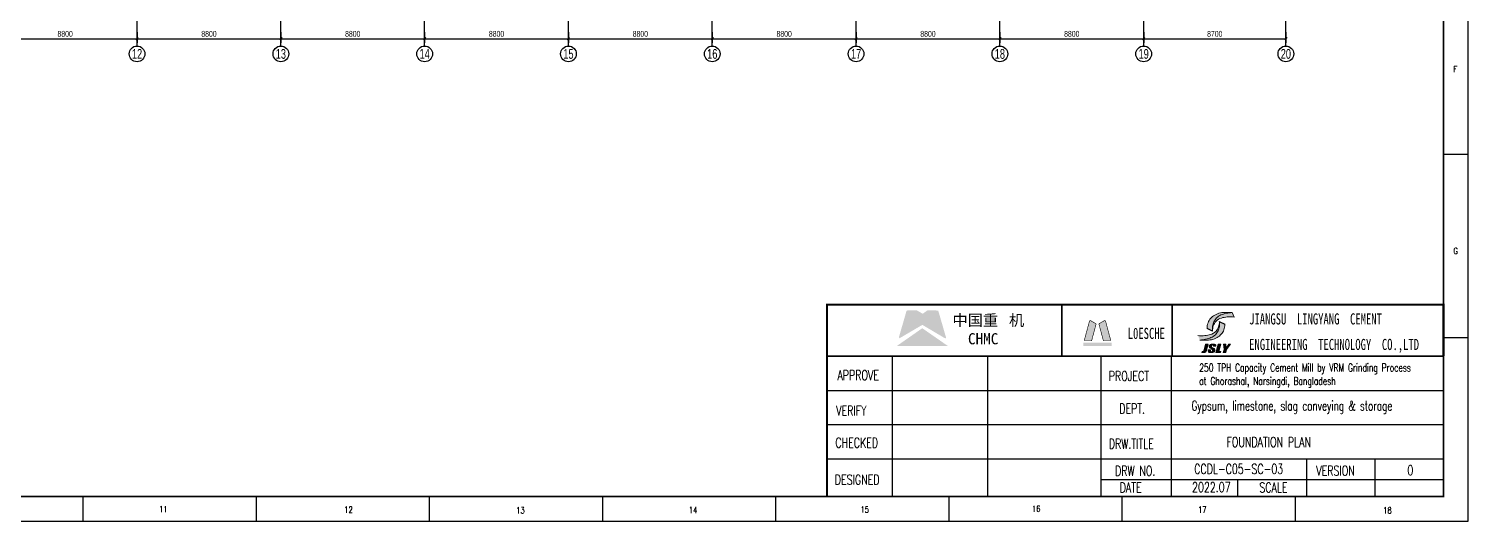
# Model space of a CAD drawing. Header units: millimetres. Extents: x -15901 to 146244, y -607033 to -56344.
# Drawn here: x 72840 to 146244, y -131188 to -106070 of the extents above; entities that cross this region are included whole.
import ezdxf
from ezdxf.enums import TextEntityAlignment as Align

# ---------------------------------------------------------------- set-up
doc = ezdxf.new("R2010")
doc.units = ezdxf.units.MM
doc.header["$LTSCALE"] = 2000
doc.linetypes.add('CENTER', pattern=[50.800000000000004, 31.75, -6.35, 6.35, -6.35])
for name, color, linetype in [('0-排水', 5, 'F_LINE'), ('DIM', 2, 'Continuous'), ('S_01_OUTL', 3, 'Continuous'), ('S_02_AXIS', 171, 'CENTER'), ('S_04_TEXT', 2, 'Continuous'), ('S_05_DIMS', 7, 'Continuous')]:
    doc.layers.add(name, color=color, linetype=linetype)
for name, color, linetype, lineweight in [('22', 4, 'Continuous', 35), ('Rahm7', 7, 'Continuous', 50), ('图层3', 1, 'Continuous', 0)]:
    doc.layers.add(name, color=color, linetype=linetype, lineweight=lineweight)
doc.styles.add('A', font='txt.shx', dxfattribs={"width": 0.75, "bigfont": 'hztxt.shx'})
doc.styles.add('HZFS', font='simplex', dxfattribs={"width": 0.7, "bigfont": 'hzfs'})
doc.styles.add('HZTXT', font='romans.shx', dxfattribs={"width": 0.7, "bigfont": 'hztxt.shx'})
doc.styles.add('KS', font='kstxt.shx', dxfattribs={"width": 0.7, "height": 300, "bigfont": 'kshz.shx'})
doc.styles.add('STANDA', font='romans.shx', dxfattribs={"width": 0.7, "bigfont": 'hztxt.shx'})
doc.styles.get("Standard").update_dxf_attribs({"font": 'SimSun.ttf'})
doc.linetypes.add('F_LINE', pattern='A,25,-10,["F",A,S=2,R=0,X=-3.5,Y=-0.9],-3.5', length=38.5)
doc.dimstyles.new('KSDIM1.2', dxfattribs={"dimtxt": 300, "dimasz": 120, "dimexe": 200, "dimexo": 100, "dimgap": 100, "dimtad": 1, "dimdec": 0, "dimlfac": 1.2, "dimzin": 14, "dimdsep": 46, "dimtxsty": 'KS', "dimblk": 'ARCHTICK', "dimblk1": 'OBLIQUE', "dimblk2": 'OBLIQUE', "dimsah": 1, "dimcen": -900, "dimclrd": 7, "dimclre": 7, "dimclrt": 2, "dimazin": 3, "dimtfac": 1, "dimtdec": 0, "dimtix": 1, "dimtmove": 2, "dimatfit": 2, "dimfxl": 1, "dimtolj": 1, "dimtzin": 14, "dimlwd": -3, "dimlwe": -1, "dimarcsym": 0})

# ---------------------------------------------------------------- blocks, each defined once
blk = doc.blocks.new('_OBLIQUE')
at = {"color": 1}
blk.add_line((-0.5, -0.5), (0.5, 0.5), dxfattribs=at)
blk = doc.blocks.new('*D98')
at = {"layer": 'Defpoints', "color": 0}
for p in [(71027.56565840104, -106139.7172116715), (78360.89899173436, -106139.7172114947), (78360.89899173436, -106580.6983388151)]:
    blk.add_point(p, dxfattribs=at)
at = {"layer": 'S_05_DIMS', "color": 7}
for p, q in [((71027.56565840104, -106239.7172116715), (71027.56565840104, -106780.6983388151)), ((78360.89899173436, -106239.7172114947), (78360.89899173436, -106780.6983388151))]:
    blk.add_line(p, q, dxfattribs=at)
at = {"layer": 'S_05_DIMS', "color": 7, "lineweight": -3}
blk.add_line((71027.56565840104, -106580.6983388151), (78360.89899173436, -106580.6983388151), dxfattribs=at)
at = {"layer": 'S_05_DIMS', "color": 7, "linetype": 'ByBlock', "lineweight": -3, "xscale": 120, "yscale": 120, "zscale": 120, "rotation": 180}
blk.add_blockref('_OBLIQUE', (71027.56565840104, -106580.6983388151), dxfattribs=at)
at = {"layer": 'S_05_DIMS', "color": 7, "linetype": 'ByBlock', "lineweight": -3, "xscale": 120, "yscale": 120, "zscale": 120}
blk.add_blockref('_OBLIQUE', (78360.89899173436, -106580.6983388151), dxfattribs=at)
at = {"layer": 'S_05_DIMS', "color": 2, "insert": (74694.2323250677, -106330.6983388151), "char_height": 300, "attachment_point": 5, "style": 'KS'}
blk.add_mtext('\\A1;8800', dxfattribs=at)
blk = doc.blocks.new('_ArchTick')
at = {"color": 0, "linetype": 'ByBlock', "const_width": 0.15}
blk.add_lwpolyline([(-0.5, -0.5), (0.5, 0.5)], dxfattribs=at)
blk = doc.blocks.new('*D99')
at = {"layer": 'Defpoints', "color": 0}
for p in [(78360.89899173436, -106139.7172114947), (85694.23232506767, -106139.7172113178), (85694.23232506767, -106580.6983388151)]:
    blk.add_point(p, dxfattribs=at)
at = {"layer": 'S_05_DIMS', "color": 7}
for p, q in [((78360.89899173436, -106239.7172114947), (78360.89899173436, -106780.6983388151)), ((85694.23232506767, -106239.7172113178), (85694.23232506767, -106780.6983388151))]:
    blk.add_line(p, q, dxfattribs=at)
at = {"layer": 'S_05_DIMS', "color": 7, "lineweight": -3}
blk.add_line((78360.89899173436, -106580.6983388151), (85694.23232506767, -106580.6983388151), dxfattribs=at)
at = {"layer": 'S_05_DIMS', "color": 7, "linetype": 'ByBlock', "lineweight": -3, "xscale": 120, "yscale": 120, "zscale": 120, "rotation": 180}
blk.add_blockref('_OBLIQUE', (78360.89899173436, -106580.6983388151), dxfattribs=at)
at = {"layer": 'S_05_DIMS', "color": 7, "linetype": 'ByBlock', "lineweight": -3, "xscale": 120, "yscale": 120, "zscale": 120}
blk.add_blockref('_OBLIQUE', (85694.23232506767, -106580.6983388151), dxfattribs=at)
at = {"layer": 'S_05_DIMS', "color": 2, "insert": (82027.56565840101, -106330.6983388151), "char_height": 300, "attachment_point": 5, "style": 'KS'}
blk.add_mtext('\\A1;8800', dxfattribs=at)
blk = doc.blocks.new('*D100')
at = {"layer": 'Defpoints', "color": 0}
for p in [(85694.23232506767, -106139.7172113178), (93027.56565840098, -106139.717211141), (93027.56565840098, -106580.6983388151)]:
    blk.add_point(p, dxfattribs=at)
at = {"layer": 'S_05_DIMS', "color": 7}
for p, q in [((85694.23232506767, -106239.7172113178), (85694.23232506767, -106780.6983388151)), ((93027.56565840098, -106239.717211141), (93027.56565840098, -106780.6983388151))]:
    blk.add_line(p, q, dxfattribs=at)
at = {"layer": 'S_05_DIMS', "color": 7, "lineweight": -3}
blk.add_line((85694.23232506767, -106580.6983388151), (93027.56565840098, -106580.6983388151), dxfattribs=at)
at = {"layer": 'S_05_DIMS', "color": 7, "linetype": 'ByBlock', "lineweight": -3, "xscale": 120, "yscale": 120, "zscale": 120, "rotation": 180}
blk.add_blockref('_OBLIQUE', (85694.23232506767, -106580.6983388151), dxfattribs=at)
at = {"layer": 'S_05_DIMS', "color": 7, "linetype": 'ByBlock', "lineweight": -3, "xscale": 120, "yscale": 120, "zscale": 120}
blk.add_blockref('_OBLIQUE', (93027.56565840098, -106580.6983388151), dxfattribs=at)
at = {"layer": 'S_05_DIMS', "color": 2, "insert": (89360.89899173433, -106330.6983388151), "char_height": 300, "attachment_point": 5, "style": 'KS'}
blk.add_mtext('\\A1;8800', dxfattribs=at)
blk = doc.blocks.new('*D101')
at = {"layer": 'Defpoints', "color": 0}
for p in [(93027.56565840098, -106139.717211141), (100360.8989917343, -106139.7172109642), (100360.8989917343, -106580.6983388151)]:
    blk.add_point(p, dxfattribs=at)
at = {"layer": 'S_05_DIMS', "color": 7}
for p, q in [((93027.56565840098, -106239.717211141), (93027.56565840098, -106780.6983388151)), ((100360.8989917343, -106239.7172109642), (100360.8989917343, -106780.6983388151))]:
    blk.add_line(p, q, dxfattribs=at)
at = {"layer": 'S_05_DIMS', "color": 7, "lineweight": -3}
blk.add_line((93027.56565840098, -106580.6983388151), (100360.8989917343, -106580.6983388151), dxfattribs=at)
at = {"layer": 'S_05_DIMS', "color": 7, "linetype": 'ByBlock', "lineweight": -3, "xscale": 120, "yscale": 120, "zscale": 120, "rotation": 180}
blk.add_blockref('_OBLIQUE', (93027.56565840098, -106580.6983388151), dxfattribs=at)
at = {"layer": 'S_05_DIMS', "color": 7, "linetype": 'ByBlock', "lineweight": -3, "xscale": 120, "yscale": 120, "zscale": 120}
blk.add_blockref('_OBLIQUE', (100360.8989917343, -106580.6983388151), dxfattribs=at)
at = {"layer": 'S_05_DIMS', "color": 2, "insert": (96694.23232506764, -106330.6983388151), "char_height": 300, "attachment_point": 5, "style": 'KS'}
blk.add_mtext('\\A1;8800', dxfattribs=at)
blk = doc.blocks.new('*D102')
at = {"layer": 'Defpoints', "color": 0}
for p in [(100360.8989917343, -106139.7172109642), (107694.2323250676, -106139.7172107873), (107694.2323250676, -106580.6983388151)]:
    blk.add_point(p, dxfattribs=at)
at = {"layer": 'S_05_DIMS', "color": 7}
for p, q in [((100360.8989917343, -106239.7172109642), (100360.8989917343, -106780.6983388151)), ((107694.2323250676, -106239.7172107873), (107694.2323250676, -106780.6983388151))]:
    blk.add_line(p, q, dxfattribs=at)
at = {"layer": 'S_05_DIMS', "color": 7, "lineweight": -3}
blk.add_line((100360.8989917343, -106580.6983388151), (107694.2323250676, -106580.6983388151), dxfattribs=at)
at = {"layer": 'S_05_DIMS', "color": 7, "linetype": 'ByBlock', "lineweight": -3, "xscale": 120, "yscale": 120, "zscale": 120, "rotation": 180}
blk.add_blockref('_OBLIQUE', (100360.8989917343, -106580.6983388151), dxfattribs=at)
at = {"layer": 'S_05_DIMS', "color": 7, "linetype": 'ByBlock', "lineweight": -3, "xscale": 120, "yscale": 120, "zscale": 120}
blk.add_blockref('_OBLIQUE', (107694.2323250676, -106580.6983388151), dxfattribs=at)
at = {"layer": 'S_05_DIMS', "color": 2, "insert": (104027.565658401, -106330.6983388151), "char_height": 300, "attachment_point": 5, "style": 'KS'}
blk.add_mtext('\\A1;8800', dxfattribs=at)
blk = doc.blocks.new('*D103')
at = {"layer": 'Defpoints', "color": 0}
for p in [(107694.2323250676, -106139.7172107873), (115027.5656584009, -106139.7172106105), (115027.5656584009, -106580.6983388151)]:
    blk.add_point(p, dxfattribs=at)
at = {"layer": 'S_05_DIMS', "color": 7}
for p, q in [((107694.2323250676, -106239.7172107873), (107694.2323250676, -106780.6983388151)), ((115027.5656584009, -106239.7172106105), (115027.5656584009, -106780.6983388151))]:
    blk.add_line(p, q, dxfattribs=at)
at = {"layer": 'S_05_DIMS', "color": 7, "lineweight": -3}
blk.add_line((107694.2323250676, -106580.6983388151), (115027.5656584009, -106580.6983388151), dxfattribs=at)
at = {"layer": 'S_05_DIMS', "color": 7, "linetype": 'ByBlock', "lineweight": -3, "xscale": 120, "yscale": 120, "zscale": 120, "rotation": 180}
blk.add_blockref('_OBLIQUE', (107694.2323250676, -106580.6983388151), dxfattribs=at)
at = {"layer": 'S_05_DIMS', "color": 7, "linetype": 'ByBlock', "lineweight": -3, "xscale": 120, "yscale": 120, "zscale": 120}
blk.add_blockref('_OBLIQUE', (115027.5656584009, -106580.6983388151), dxfattribs=at)
at = {"layer": 'S_05_DIMS', "color": 2, "insert": (111360.8989917343, -106330.6983388151), "char_height": 300, "attachment_point": 5, "style": 'KS'}
blk.add_mtext('\\A1;8800', dxfattribs=at)
blk = doc.blocks.new('*D104')
at = {"layer": 'Defpoints', "color": 0}
for p in [(115027.5656584009, -106139.7172106105), (122360.8989917342, -106139.7172104336), (122360.8989917342, -106580.6983388151)]:
    blk.add_point(p, dxfattribs=at)
at = {"layer": 'S_05_DIMS', "color": 7}
for p, q in [((115027.5656584009, -106239.7172106105), (115027.5656584009, -106780.6983388151)), ((122360.8989917342, -106239.7172104336), (122360.8989917342, -106780.6983388151))]:
    blk.add_line(p, q, dxfattribs=at)
at = {"layer": 'S_05_DIMS', "color": 7, "lineweight": -3}
blk.add_line((115027.5656584009, -106580.6983388151), (122360.8989917342, -106580.6983388151), dxfattribs=at)
at = {"layer": 'S_05_DIMS', "color": 7, "linetype": 'ByBlock', "lineweight": -3, "xscale": 120, "yscale": 120, "zscale": 120, "rotation": 180}
blk.add_blockref('_OBLIQUE', (115027.5656584009, -106580.6983388151), dxfattribs=at)
at = {"layer": 'S_05_DIMS', "color": 7, "linetype": 'ByBlock', "lineweight": -3, "xscale": 120, "yscale": 120, "zscale": 120}
blk.add_blockref('_OBLIQUE', (122360.8989917342, -106580.6983388151), dxfattribs=at)
at = {"layer": 'S_05_DIMS', "color": 2, "insert": (118694.2323250676, -106330.6983388151), "char_height": 300, "attachment_point": 5, "style": 'KS'}
blk.add_mtext('\\A1;8800', dxfattribs=at)
blk = doc.blocks.new('*D105')
at = {"layer": 'Defpoints', "color": 0}
for p in [(122360.8989917342, -106139.7172104336), (129694.2323250676, -106139.7172102568), (129694.2323250676, -106580.6983388151)]:
    blk.add_point(p, dxfattribs=at)
at = {"layer": 'S_05_DIMS', "color": 7}
for p, q in [((122360.8989917342, -106239.7172104336), (122360.8989917342, -106780.6983388151)), ((129694.2323250676, -106239.7172102568), (129694.2323250676, -106780.6983388151))]:
    blk.add_line(p, q, dxfattribs=at)
at = {"layer": 'S_05_DIMS', "color": 7, "lineweight": -3}
blk.add_line((122360.8989917342, -106580.6983388151), (129694.2323250676, -106580.6983388151), dxfattribs=at)
at = {"layer": 'S_05_DIMS', "color": 7, "linetype": 'ByBlock', "lineweight": -3, "xscale": 120, "yscale": 120, "zscale": 120, "rotation": 180}
blk.add_blockref('_OBLIQUE', (122360.8989917342, -106580.6983388151), dxfattribs=at)
at = {"layer": 'S_05_DIMS', "color": 7, "linetype": 'ByBlock', "lineweight": -3, "xscale": 120, "yscale": 120, "zscale": 120}
blk.add_blockref('_OBLIQUE', (129694.2323250676, -106580.6983388151), dxfattribs=at)
at = {"layer": 'S_05_DIMS', "color": 2, "insert": (126027.5656584009, -106330.6983388151), "char_height": 300, "attachment_point": 5, "style": 'KS'}
blk.add_mtext('\\A1;8800', dxfattribs=at)
blk = doc.blocks.new('*D106')
at = {"layer": 'Defpoints', "color": 0}
for p in [(129694.2323250676, -106139.7172102568), (136944.2323250676, -106139.717210082), (136944.2323250676, -106580.6983388151)]:
    blk.add_point(p, dxfattribs=at)
at = {"layer": 'S_05_DIMS', "color": 7}
for p, q in [((129694.2323250676, -106239.7172102568), (129694.2323250676, -106780.6983388151)), ((136944.2323250676, -106239.717210082), (136944.2323250676, -106780.6983388151))]:
    blk.add_line(p, q, dxfattribs=at)
at = {"layer": 'S_05_DIMS', "color": 7, "lineweight": -3}
blk.add_line((129694.2323250676, -106580.6983388151), (136944.2323250676, -106580.6983388151), dxfattribs=at)
at = {"layer": 'S_05_DIMS', "color": 7, "linetype": 'ByBlock', "lineweight": -3, "xscale": 120, "yscale": 120, "zscale": 120, "rotation": 180}
blk.add_blockref('_OBLIQUE', (129694.2323250676, -106580.6983388151), dxfattribs=at)
at = {"layer": 'S_05_DIMS', "color": 7, "linetype": 'ByBlock', "lineweight": -3, "xscale": 120, "yscale": 120, "zscale": 120}
blk.add_blockref('_OBLIQUE', (136944.2323250676, -106580.6983388151), dxfattribs=at)
at = {"layer": 'S_05_DIMS', "color": 2, "insert": (133319.2323250676, -106330.6983388151), "char_height": 300, "attachment_point": 5, "style": 'KS'}
blk.add_mtext('\\A1;8700', dxfattribs=at)
blk = doc.blocks.new('A150')
for p, q in [((1013765.681063405, -302775.9448144529), (1013765.681063405, -243376.9448144529)), ((1013765.681063405, -287926.4448144529), (1012765.681063405, -287926.4448144529)), ((1013765.681063405, -295351.4448144529), (1012765.681063405, -295351.4448144529)), ((957699.2810634054, -301752.0313229793), (957699.2810634054, -302752.0313229793)), ((964707.5810634055, -301752.0313229793), (964707.5810634055, -302752.0313229793)), ((971715.8810634054, -301776.4448144529), (971715.8810634054, -302776.4448144529)), ((978724.1810634055, -301776.4448144529), (978724.1810634055, -302776.4448144529)), ((985732.4810634055, -301776.4448144529), (985732.4810634055, -302776.4448144529)), ((992740.7810634054, -301776.4448144529), (992740.7810634054, -302776.4448144529)), ((999749.0810634055, -301776.4448144529), (999749.0810634055, -302776.4448144529)), ((1006757.381063405, -301776.4448144529), (1006757.381063405, -302776.4448144529)), ((887615.8810634054, -302776.4448144529), (1013765.181063405, -302776.4448144529))]:
    blk.add_line(p, q)
at = {"const_width": 60}
blk.add_lwpolyline([(1012765.681063405, -301776.4448144529), (1012765.681063405, -244376.4448144529), (890115.8810634054, -244376.4448144529), (890115.8810634054, -301776.4448144529)], close=True, dxfattribs=at)
blk.add_arc((1013765.181063405, -302775.9448144529), 0.5, 270, 0)
at = {"style": 'STANDA', "width": 0.8}
for s, p in [('F', (1013168.462621957, -284598.0238791774)), ('G', (1013168.462621957, -291958.0220196856)), ('11', (960781.7034249231, -302411.2351658951)), ('12', (968276.6953681586, -302435.9830349147)), ('13', (975237.384286751, -302463.5002227552)), ('14', (982222.0810284184, -302450.0920189604)), ('15', (989169.6282322307, -302429.9808157464)), ('16', (996110.4674105701, -302397.4945042221)), ('17', (1002831.503424923, -302435.6486573686)), ('18', (1010326.495368159, -302460.3965263883))]:
    blk.add_text(s, height=250, dxfattribs=at).set_placement(p)

msp = doc.modelspace()

# ---------------------------------------------------------------- hatches: boundary and pattern name
at = {"layer": '0-排水', "linetype": 'Continuous'}
for color, points in [(152, [(119217.2266794637, -120444.2243407241), (118731.6340174467, -120423.9913131403), (118650.7019071125, -120444.2243407241), (118428.1386036879, -120606.088561396), (118144.8762175116, -120444.2243407241), (118124.6431899278, -120423.9913131403), (117679.5165830803, -120423.9913131403), (117598.5844727444, -120464.4573683082), (117214.1569486478, -121799.837188852), (117234.3899762316, -121860.5362716041), (118407.905576104, -121172.6133337484), (119500.4890656398, -121820.0702164361), (119581.4211759764, -121860.5362716041), (119621.8872311441, -121840.3032440199)]), (167, [(118448.3716312717, -121374.9436095883), (118428.1386036879, -121354.7105820042), (118387.6725485202, -121354.7105820042), (117112.9918107274, -122244.9637957001), (119702.8193414806, -122244.9637957001)])]:
    msp.add_hatch(color=color, dxfattribs=at).paths.add_polyline_path(points)
at = {"layer": '图层3'}
h = msp.add_hatch(color=7, dxfattribs=at)
edge = h.paths.add_edge_path()
edge.add_line((132561.6206766726, -121945.1719065496), (132450.9713070785, -121718.3070789996))
edge.add_arc((132655.6167922427, -120042.2926345725), 1688.462079063044, 263.0385042875462, 275.327668280778)
edge.add_arc((132695.2689055074, -120298.8115023243), 1429.455435400667, 274.6998605609691, 286.4928497704947)
edge.add_arc((132916.6127321302, -121058.6846609083), 638.0181048721076, 286.8060868385697, 315.8070490430538)
edge.add_arc((132939.963896771, -121080.6526315138), 605.9622686203717, 315.7572570356336, 342.2978830709138)
edge.add_arc((132846.6487706008, -121043.5734373023), 706.1677474175768, 341.7340311697598, 363.1418296780919)
edge.add_arc((132761.4674098616, -121142.5861044433), 802.1972110975128, -7.9745305917539895, 9.885145890418073, ccw=False)
edge.add_arc((132687.7463444274, -121126.7112564161), 877.4249445983954, 336.3877895710341, 351.66672240315654, ccw=False)
edge.add_arc((132843.2545974563, -121159.6099584817), 722.4742653244897, 314.54036327206137, 333.8378007685256, ccw=False)
edge.add_arc((132822.2412837961, -121130.9296193543), 757.6727749191448, 293.6839249742944, 314.15171916344894, ccw=False)
edge.add_arc((132564.8077333758, -120486.9089481721), 1451.041159188117, 281.5269948226351, 292.77784497440996, ccw=False)
edge.add_arc((132510.8097707493, -120341.1332412832), 1604.843228438226, 271.8143436231764, 282.37596303357134, ccw=False)
edge = h.paths.add_edge_path()
edge.add_arc((134250.0422530581, -122151.28005779), 1604.843228438226, 91.81434362317495, 102.3759630335698)
edge.add_arc((134196.0442901001, -122005.5043508906), 1451.041159188117, 101.5269948226403, 112.7778449744152)
edge.add_arc((133938.6107400118, -121361.4836797084), 757.6727749191448, 113.6839249742843, 134.1517191634388)
edge.add_arc((133917.597426351, -121332.8033405602), 722.4742653244897, 134.5403632720509, 153.8378007685152)
edge.add_arc((134073.105679715, -121365.7020426466), 877.4249445983954, 156.3877895710409, 171.6667224031634)
edge.add_arc((133999.3846142814, -121349.8271946195), 802.1972110975128, 172.0254694082487, 189.8851458904206)
edge.add_arc((133914.2032532071, -121448.8398617604), 706.1677474175768, 161.7340311697587, 183.1418296780909, ccw=False)
edge.add_arc((133820.8881270364, -121411.760667549), 605.9622686203717, 135.7572570356211, 162.2978830709013, ccw=False)
edge.add_arc((133844.2392916778, -121433.7286381544), 638.0181048721076, 106.806086838585, 135.807049043069, ccw=False)
edge.add_arc((134065.5831182965, -122193.6017967385), 1429.455435400667, 94.69986056097167, 106.49284977049749, ccw=False)
edge.add_arc((134105.2352315652, -122450.1206644902), 1688.462079063044, 83.0385042875406, 95.32766828077268, ccw=False)
edge.add_line((134309.8807164619, -120774.1062200684), (134199.2313468679, -120547.2413925185))
h = msp.add_hatch(color=256, dxfattribs=at)
edge = h.paths.add_edge_path()
edge.add_arc((134250.0422530581, -122151.28005779), 1604.843228438226, 91.81434362317495, 102.3759630335698)
edge.add_arc((134196.0442901001, -122005.5043508906), 1451.041159188117, 101.5269948226403, 112.7778449744152)
edge.add_arc((133938.6107400118, -121361.4836797084), 757.6727749191448, 113.6839249742843, 134.1517191634388)
edge.add_arc((133917.597426351, -121332.8033405602), 722.4742653244897, 134.5403632720509, 153.8378007685152)
edge.add_arc((134073.105679715, -121365.7020426466), 877.4249445983954, 156.3877895710409, 171.6667224031634)
edge.add_arc((133999.3846142814, -121349.8271946195), 802.1972110975128, 172.0254694082487, 189.8851458904206)
edge.add_line((133209.0969303435, -121487.5433594603), (132928.7851940286, -121350.8261907056))
edge.add_arc((133662.4171109521, -121324.4792184998), 734.1048650693477, 159.0041339266878, 182.0567832290489, ccw=False)
edge.add_arc((133661.9955453898, -121324.2239307168), 733.619823981081, 138.593324592178, 159.0109513617188, ccw=False)
edge.add_arc((133780.8086037769, -121455.8254825561), 909.9973423041986, 120.6815332711272, 137.3262396746685, ccw=False)
edge.add_arc((133777.7034663249, -121459.1881417872), 911.315396517119, 100.49023848738909, 120.4057576188456, ccw=False)
edge.add_arc((133887.7337366976, -121855.6789438642), 1321.702667186571, 89.3571673809875, 102.05115767323218, ccw=False)
edge.add_arc((133939.1777224347, -123054.9712051384), 2521.177641662639, 84.07954305337182, 90.8321433663055, ccw=False)
edge = h.paths.add_edge_path()
edge.add_arc((132510.8097707493, -120341.1332412832), 1604.843228438226, 271.8143436231749, 282.3759630335699)
edge.add_arc((132564.8077333758, -120486.9089481721), 1451.041159188117, 281.5269948226403, 292.7778449744151)
edge.add_arc((132822.2412837961, -121130.9296193543), 757.6727749191448, 293.6839249742839, 314.1517191634385)
edge.add_arc((132843.2545974563, -121159.6099584817), 722.4742653244897, 314.5403632720509, 333.8378007685151)
edge.add_arc((132687.7463444274, -121126.7112564161), 877.4249445983954, 336.3877895710409, 351.6667224031634)
edge.add_arc((132761.4674098616, -121142.5861044433), 802.1972110975128, 352.0254694082487, 369.8851458904206)
edge.add_line((133551.7550937959, -121004.8699396024), (133832.0668301109, -121141.5871083571))
edge.add_arc((133098.4349128559, -121167.9340805629), 734.1048650693477, -20.995866073312413, 2.0567832290490173, ccw=False)
edge.add_arc((133098.8564787532, -121168.1893683459), 733.619823981081, 318.59332459217785, 339.01095136171875, ccw=False)
edge.add_arc((132980.0434203626, -121036.5878164858), 909.9973423041986, 300.6815332711253, 317.32623967466657, ccw=False)
edge.add_arc((132983.1485574831, -121033.2251572755), 911.315396517119, 280.49023848738915, 300.40575761884566, ccw=False)
edge.add_arc((132873.1182871098, -120636.7343551985), 1321.702667186571, 269.3571673809875, 282.0511576732322, ccw=False)
edge.add_arc((132821.6743017048, -119437.4420939243), 2521.177641662639, 264.0795430533717, 270.8321433663055, ccw=False)
h = msp.add_hatch(color=7, dxfattribs=at)
edge = h.paths.add_edge_path()
edge.add_line((132849.3240385134, -122156.6509842113), (132982.103281975, -122156.6509842113))
edge.add_line((132982.103281975, -122156.6509842113), (132883.275251078, -122525.4822161953))
edge.add_arc((132804.5039596709, -122502.548174193), 82.0419809153282, 272.7567041835106, 343.7672282125916, ccw=False)
edge.add_line((132808.4497690316, -122584.4952133159), (132660.9172763707, -122584.4952133159))
edge.add_line((132660.9172763707, -122584.4952133159), (132676.7297609559, -122525.4822161953))
edge.add_line((132676.7297609559, -122525.4822161953), (132720.9895088858, -122525.4822161953))
edge.add_arc((132721.0498184473, -122487.0867087794), 38.395554781394, 269.9100029995197, 346.6139291565965)
edge.add_line((132758.4022500768, -122495.9757176299), (132849.3240385134, -122156.6509842113))
for points in [[(133182.3259927929, -122322.4118933544, -0.2511419047621418), (133148.7493868488, -122273.6862903495, -0.1802809962127347), (133163.2746194342, -122215.071925521, -0.2298123503040143), (133215.5111123532, -122197.9583322387, -0.2987778944275125), (133253.4127026383, -122225.3259609156, -0.1167581230516752), (133254.2237630294, -122267.3003538107), (133364.8731326886, -122267.3003538107, 0.04620596313865607), (133365.5205274581, -122215.7365548283, 0.230179969453063), (133339.2407513248, -122173.1265250032, 0.1312195344851468), (133278.7085347777, -122156.6509842114, -0.001048063969532455), (133170.2072101008, -122156.6509842113, 0.1258214947466421), (133095.422908517, -122174.2129100804, 0.2079585992470147), (133038.0016788481, -122240.700438225, 0.2107748320146992), (133048.1403167762, -122322.376591907, 0.0897196757346499), (133093.5185134748, -122363.3657382215, -0.007080645826224764), (133165.0974030035, -122408.196705712, -0.1329103926379468), (133205.3650548068, -122451.7159698027, -0.1404228134475908), (133206.7022575749, -122507.7805113249, -0.2313359390519692), (133173.6931436883, -122546.4975418238, -0.2244918972071501), (133114.3549427668, -122543.2938107463, -0.2289576742841198), (133092.0007679918, -122502.813766837, -0.07577833965154229), (133099.9967353693, -122451.7159698027), (132989.3473653757, -122451.7159698027, 0.08626631908460325), (132984.6810815827, -122520.8116270567, 0.1838695552710152), (133013.3327513355, -122569.0543181077, 0.1330776402039385), (133067.8465408262, -122584.4952133159), (133186.1978930979, -122584.4952133159, 0.1106757647250526), (133263.34758935, -122566.3051364518, 0.1927076588097017), (133323.0342195506, -122486.7641607944, 0.08047215024891911), (133326.8827917762, -122451.7159698027, 0.1469083402042516), (133309.8850325627, -122398.7793306599, 0.1072934168406993), (133255.561538049, -122359.2790060281, -0.02739552688592378)], [(133488.9423373694, -122156.6509842113), (133621.7215808275, -122156.6509842113), (133522.893549934, -122525.4822161953), (133626.1662949966, -122525.4822161953), (133610.3538100793, -122584.4952133159), (133374.3018215582, -122584.4952133159)], [(133766.5315411926, -122156.6509842113), (133877.1809108547, -122156.6509842113), (133895.324436357, -122364.0324314591), (134040.5344891932, -122156.6509842113), (134114.3007355222, -122156.6509842113), (133923.1895129752, -122429.5860958788), (133881.6817399868, -122584.4952133159), (133748.9024965251, -122584.4952133159), (133790.410269182, -122429.5860958788)]]:
    msp.add_hatch(color=7, dxfattribs=at).paths.add_polyline_path(points)

# ---------------------------------------------------------------- linework, layer by layer
at = {"color": 7}
for p, q in [((144983.760284644, -120148.6722853337), (144983.7602846482, -129928.2882853356)), ((113549.280285493, -122768.2122853155), (144983.7602841342, -122768.2122853155)), ((113549.280284644, -122768.2122853337), (144983.7602846394, -122768.2122853337)), ((116886.8567550783, -129928.2882852734), (116886.8567550783, -122768.2122853337)), ((121738.4517450003, -129928.2882852734), (121738.4517450003, -122768.2122853337)), ((127520.160284644, -129928.2882853344), (127520.160284644, -122768.2122853337)), ((131115.4710444924, -129928.2882853344), (131115.4710444924, -122768.2122853337)), ((113549.280284644, -124514.5722853337), (144983.7602846394, -124514.5722853337)), ((113549.280284644, -126260.9322853338), (144983.7602846394, -126260.9322853338)), ((113549.280284644, -128007.2922853337), (144983.7602846394, -128007.2922853337)), ((138009.1673718831, -129928.2882853344), (138009.1673718831, -128007.2922853337)), ((141501.8873718831, -129885.6535403658), (141501.8873718831, -128007.2922853337)), ((127531.0073718755, -129055.1082853345), (144983.760284644, -129055.1082853345)), ((134491.1054966434, -129885.6535403658), (134491.1054966434, -129055.1082853345)), ((113549.280284644, -129928.2882853344), (144983.7602846482, -129928.2882853356))]:
    msp.add_line(p, q, dxfattribs=at)
at = {"color": 7, "lineweight": -2}
msp.add_line((113549.2802854472, -122768.2122853155), (144983.7602841441, -122768.2122853155), dxfattribs=at)
at = {"color": 7}
for points, const_width in [([(113549.280285493, -122768.2122853155), (113549.280285493, -120148.6722854282), (144983.7602841412, -120148.6722854282), (144983.7602841412, -122768.2122853155)], 104.7815999954939), ([(113549.280284644, -129928.2882853344), (113549.280284644, -120148.6722853337)], 104.7816), ([(113549.280284644, -120148.6722853337), (144983.760284644, -120148.6722853337)], 104.7816)]:
    msp.add_lwpolyline(points, dxfattribs=dict(at, const_width=const_width))
msp.add_lwpolyline([(113549.280285493, -120148.6722854282), (144983.7602842416, -120148.6722854282)], dxfattribs=at)
at = {"layer": '22'}
for p, q in [((125527.0396168787, -122768.2122853155), (125527.0396168787, -120148.6722854282)), ((131145.9529166371, -122768.2122853155), (131145.9529166371, -120148.6722854282))]:
    msp.add_line(p, q, dxfattribs=at)
msp.add_lwpolyline([(113549.280285493, -120148.6722854282), (144983.7602841441, -120148.6722854282), (144983.7602841441, -122768.2122853155), (113549.280285493, -122768.2122853155)], close=True, dxfattribs=at)
at = {"layer": 'Rahm7', "color": 4, "const_width": 31.12013519866168}
for points in [[(127253.7146209886, -121111.1730337866), (126993.2234834322, -120960.7784053971, 0.4931454260312867), (126927.8350892383, -120987.8631650956), (126675.1123105255, -121931.0374154884, 0.4931454260313169), (126718.1979411611, -121987.1877025417), (127018.98719794, -121987.1877025417, 0.3394542588633641), (127043.0349917831, -121968.7351813231), (127265.314360754, -121139.1772828479, 0.3394542588633431)], [(127425.7031910118, -121111.1730337866), (127686.1943285681, -120960.7784053971, -0.4931454260312867), (127751.5827227657, -120987.8631650956), (128004.3055014784, -121931.0374154884, -0.4931454260313169), (127961.2198708393, -121987.1877025417), (127660.4306140633, -121987.1877025417, -0.3394542588633641), (127636.3828202179, -121968.7351813231), (127414.1034512499, -121139.1772828479, -0.3394542588633431)]]:
    msp.add_lwpolyline(points, format="xyb", close=True, dxfattribs=at)
at = {"layer": 'Rahm7', "color": 4}
for points in [[(127263.4603880719, -121123.0145680128), (126948.3878775543, -120948.7360381434), (127032.2957740176, -121988.8597685613), (126673.0754515944, -121974.0936046451)], [(127415.9574239314, -121123.0145680128), (127731.0299344496, -120948.7360381434), (127647.1220379862, -121988.8597685613), (128006.3423604061, -121974.0936046451)], [(126618.7591072323, -122085.7347973372), (126618.7591072323, -122256.8955409299), (128060.658704771, -122085.7347973372), (128060.658704771, -122256.8955409299)]]:
    msp.add_solid(points, dxfattribs=at)
at = {"layer": 'S_01_OUTL'}
for centre in [(78360.89899175391, -107350.2243448785), (85694.23232508723, -107350.2243446969), (93027.56565842054, -107350.2243445152), (100360.8989917539, -107350.2243443335), (107694.2323250872, -107350.2243441518), (115027.5656584205, -107350.2243439702), (122360.8989917538, -107350.2243437885), (129694.2323250871, -107350.2243436068), (136944.2323250871, -107350.2243434272)]:
    msp.add_circle(centre, 400, dxfattribs=at)
at = {"layer": 'S_02_AXIS', "ltscale": 0.05}
for p, q in [((78360.89899175391, -106950.2243448785), (78360.89899075653, -65589.34154238351)), ((85694.23232508723, -106950.2243446969), (85694.23232408984, -65589.34154220182)), ((93027.56565842054, -106950.2243445152), (93027.56565742315, -65589.34154202015)), ((100360.8989917539, -106950.2243443335), (100360.8989907565, -65589.34154183845)), ((107694.2323250872, -106950.2243441518), (107694.2323240898, -65589.34154165679)), ((115027.5656584205, -106950.2243439702), (115027.5656574231, -65589.34154147509)), ((122360.8989917538, -106950.2243437885), (122360.8989907564, -65589.34154129343)), ((129694.2323250871, -106950.2243436068), (129694.2323240897, -65589.34154111173)), ((136944.2323250871, -106950.2243434272), (136944.2323240897, -65589.34154093213))]:
    msp.add_line(p, q, dxfattribs=at)
at = {"layer": '图层3', "lineweight": -2}
for p, q in [((133551.7550937079, -121004.8699396024), (133832.0668297987, -121141.587108358)), ((133209.0969301805, -121487.5433594585), (132928.7851938303, -121350.826190703))]:
    msp.add_line(p, q, dxfattribs=at)
at = {"layer": '图层3', "color": 7}
for points in [[(134199.2313468027, -120547.2413925132), (134309.8807164619, -120774.1062200684)], [(133488.9423373694, -122156.6509842113), (133621.7215808275, -122156.6509842113), (133522.893549934, -122525.4822161953), (133626.1662949966, -122525.4822161953), (133610.3538100793, -122584.4952133159), (133374.3018215582, -122584.4952133159), (133488.9423373694, -122156.6509842113)], [(133766.5315411926, -122156.6509842113), (133877.1809108547, -122156.6509842113), (133895.324436357, -122364.0324314591), (134040.5344891932, -122156.6509842113), (134114.3007355222, -122156.6509842113), (133923.1895129752, -122429.5860958788), (133881.6817399868, -122584.4952133159), (133748.9024965251, -122584.4952133159), (133790.410269182, -122429.5860958788), (133766.5315411926, -122156.6509842113)]]:
    msp.add_lwpolyline(points, dxfattribs=at)
for points in [[(132849.3240385134, -122156.6509842113), (132982.103281975, -122156.6509842113), (132883.275251078, -122525.4822161953, -0.3201531493792165), (132808.4497690316, -122584.4952133159), (132660.9172763707, -122584.4952133159), (132676.7297609559, -122525.4822161953), (132720.9895088858, -122525.4822161953, 0.3477668753080308), (132758.4022500768, -122495.9757176299), (132849.3240385134, -122156.6509842113)], [(133254.2237630294, -122267.3003538107), (133364.8731326886, -122267.3003538107, 0.0462059631375794), (133365.5205274581, -122215.7365548283, 0.2301799694577722), (133339.2407513248, -122173.1265250032, 0.1312195344863262), (133278.7085347776, -122156.6509842113, -0.0010480639679087), (133170.2072101008, -122156.6509842113, 0.1258214947472077), (133095.422908517, -122174.2129100804, 0.2079585992469012), (133038.0016788481, -122240.700438225, 0.2107748320121328), (133048.1403167762, -122322.376591907, 0.0897196757371572), (133093.5185134751, -122363.3657382216, -0.0073534545367111), (133167.8295456632, -122409.9643554888, -0.1256223479452962), (133205.3650548068, -122451.7159698027, -0.1430227817727291), (133206.4351433198, -122508.7835203349, -0.2266212556883574), (133173.6931436883, -122546.4975418238, -0.2244918972088056), (133114.3549427668, -122543.2938107463, -0.228957674281067), (133092.0007679918, -122502.813766837, -0.0757783396464312), (133099.9967353693, -122451.7159698027), (132989.3473653757, -122451.7159698027, 0.0862663190859946), (132984.6810815827, -122520.8116270567, 0.1838695552757364), (133013.3327513355, -122569.0543181077, 0.1388917047545442), (133070.3199438208, -122584.4952133159), (133186.1978930979, -122584.4952133159, 0.1106757647257923), (133263.34758935, -122566.3051364518, 0.1927076588121154), (133323.0342195506, -122486.7641607944, 0.0804721502476905), (133326.8827917762, -122451.7159698027, 0.146908340203339), (133309.8850325627, -122398.7793306599, 0.108689979316381), (133254.7606186387, -122358.9288294341, -0.0271034612296109), (133182.3259927929, -122322.4118933544, -0.2462327308361304), (133148.8886025395, -122274.8359102386, -0.1837402859676498), (133163.2746194342, -122215.071925521, -0.2298123503036893), (133215.5111123532, -122197.9583322387, -0.2987778944287702), (133253.4127026383, -122225.3259609156, -0.1167581230562819), (133254.2237630294, -122267.3003538107), (133254.2237630294, -122267.3003538107)]]:
    msp.add_lwpolyline(points, format="xyb", dxfattribs=at)
at = {"layer": '图层3'}
for centre, radius, start, end in [((133662.4171110817, -121324.4792184972), 734.1048650693477, 159.0041338841907, 182.0567832351722), ((133661.9955452367, -121324.2239307127), 733.619823982591, 138.5933245146628, 159.0109513431451), ((133780.8086036366, -121455.8254825585), 909.9973423042774, 120.681533012724, 137.3262395616242), ((134073.1056796146, -121365.7020426431), 877.4249445984939, 156.3877896684201, 171.6667224151701), ((133917.5974262314, -121332.8033405602), 722.4742653244897, 134.5403632148895, 153.8378007070047), ((133777.7034662662, -121459.1881417863), 911.315396516956, 100.490238380059, 120.4057576747559), ((133938.6107398399, -121361.4836797075), 757.6727749188434, 113.6839251292615, 134.1517190465047), ((132761.4674097607, -121142.5861044386), 802.1972110975128, 352.0254694626377, 9.885145863443427), ((133887.7337366489, -121855.6789438622), 1321.702667186504, 89.3571675287909, 102.0511576430242), ((134196.0442902074, -122005.5043508882), 1451.041159188052, 101.5269947284539, 112.7778449242312), ((133939.1777223467, -123054.9712051413), 2521.177641662624, 84.07954294893571, 90.83214319698578), ((134250.0422531461, -122151.2800577845), 1604.843228438246, 91.81434382170978, 102.375963081254), ((132564.8077334216, -120486.9089481724), 1451.041159188052, 281.5269947284539, 292.7778449242335), ((132822.2412837892, -121130.9296193534), 757.6727749188434, 293.6839251292615, 314.1517190464992), ((132983.1485576233, -121033.2251572746), 911.315396516956, 280.490238380059, 300.4057576747558), ((133999.3846141283, -121349.8271946224), 802.1972110975128, 172.0254694626359, 189.8851458634434), ((132843.2545973976, -121159.6099584846), 722.4742653244897, 314.5403632148846, 333.8378007070006), ((132980.0434202523, -121036.5878164861), 909.9973423042774, 300.681533012724, 317.3262395616268), ((132687.7463442748, -121126.7112564017), 877.4249445984939, 336.3877896684211, 351.6667224151716), ((133098.8564786523, -121168.1893683483), 733.619823982591, 318.5933245146645, 339.0109513431421), ((133098.4349128072, -121167.9340805638), 734.1048650693477, 339.004133884192, 2.056783235170073), ((132510.8097707423, -120341.1332412762), 1604.843228438246, 271.8143438217098, 282.375963081254), ((132821.6743015422, -119437.4420939196), 2521.177641662624, 264.0795429489357, 270.8321431969871), ((132873.1182869795, -120636.7343551987), 1321.702667186504, 269.3571675287909, 282.0511576430242)]:
    msp.add_arc(centre, radius, start, end, dxfattribs=at)
at = {"layer": '图层3', "color": 7}
for centre, radius, start, end in [((134073.1056796146, -121365.7020426431), 877.4249445984939, 156.3877896684201, 171.6667224151701), ((133820.8881269777, -121411.7606675305), 605.9622686202339, 135.7572570347396, 162.2978830210749), ((133917.5974262314, -121332.8033405602), 722.4742653244897, 134.5403632148895, 153.8378007070047), ((133844.2392915152, -121433.7286381553), 638.0181048725422, 106.8060869544938, 135.8070488778026), ((133938.6107398399, -121361.4836797075), 757.6727749188434, 113.6839251292615, 134.1517190465047), ((132846.6487706983, -121043.5734372856), 706.1677474174752, 341.7340310706479, 3.141829671630566), ((132761.4674097607, -121142.5861044386), 802.1972110975128, 352.0254694626377, 9.885145863443427), ((134196.0442902074, -122005.5043508882), 1451.041159188052, 101.5269947284539, 112.7778449242312), ((134065.5831181568, -122193.6017967329), 1429.455435400587, 94.69986059493434, 106.4928496430445), ((134250.0422531461, -122151.2800577845), 1604.843228438246, 91.81434382170978, 102.375963081254), ((134105.2352314544, -122450.120664492), 1688.462079063226, 83.03850413126644, 95.32766842106841), ((132655.6167921741, -120042.292634569), 1688.462079063226, 263.0385041312644, 275.3276684210684), ((132695.2689054722, -120298.8115023281), 1429.455435400587, 274.6998605949367, 286.4928496430469), ((132564.8077334216, -120486.9089481724), 1451.041159188052, 281.5269947284539, 292.7778449242335), ((132916.6127321138, -121058.6846609054), 638.0181048725422, 286.8060869544993, 315.8070488778026), ((132822.2412837892, -121130.9296193534), 757.6727749188434, 293.6839251292615, 314.1517190464992), ((133999.3846141283, -121349.8271946224), 802.1972110975128, 172.0254694626359, 189.8851458634434), ((133914.2032531907, -121448.839861759), 706.1677474174752, 161.7340310706508, 183.1418296716326), ((132843.2545973976, -121159.6099584846), 722.4742653244897, 314.5403632148846, 333.8378007070006), ((132939.9638966513, -121080.6526315144), 605.9622686202339, 315.7572570347395, 342.2978830210766), ((132687.7463442748, -121126.7112564017), 877.4249445984939, 336.3877896684211, 351.6667224151716), ((132510.8097707423, -120341.1332412762), 1604.843228438246, 271.8143438217098, 282.375963081254)]:
    msp.add_arc(centre, radius, start, end, dxfattribs=at)

# ---------------------------------------------------------------- block references
at = {"xscale": 1.26, "yscale": 1.26, "zscale": 1.26}
msp.add_blockref('A150', (-1131100.997855243, 250310.032180875), dxfattribs=at)

# ---------------------------------------------------------------- texts
at = {"color": 7, "style": 'HZFS', "width": 0.7000000000000001}
for s, p in [('APPROVE', (114076.9378087962, -123989.8545873128)), ('  PROJECT', (127429.1651451816, -124035.6756093782)), ('VERIFY', (114015.404348156, -125802.7845882295)), ('  DEPT.', (127965.377826384, -125692.5145148967)), ('CHECKED', (113974.0062200179, -127436.6213808697)), ('DRW.TITLE', (127916.9214290409, -127490.1894835246)), (' DRW NO.', (127991.3718718208, -128869.1788061658)), ('VERSION', (138496.6400126439, -128863.0245057638)), ('DESIGNED', (113941.7751212778, -129319.6163596215)), ('  DATE', (127987.3204190989, -129721.3732275353)), ('SCALE', (135592.3976329737, -129721.373227533))]:
    msp.add_text(s, height=504, dxfattribs=at).set_placement(p)
at = {"color": 7, "char_height": 568.4641127635958, "width": 204597.421660906, "attachment_point": 1, "style": 'HZFS'}
for s, insert in [('{\\fSimSun|b0|i0|c134|p54;JIANGSU  LINGYANG  CEMENT  }', (135072.9432193771, -120583.7957777831)), ('{\\fSimSun|b0|i0|c134|p54;L0ESCHE}', (128880.6067683979, -121322.5578059519)), ('{\\fSimSun|b0|i0|c134|p54;ENGINEERING  TECHNOLOGY  CO.,LTD}', (135072.9432193771, -121886.580337727))]:
    msp.add_mtext(s, dxfattribs=dict(at, insert=insert))
at = {"layer": '0-排水'}
note = msp.add_mtext_dynamic_manual_height_columns('{\\fSimSun|b0|i0|c134|p2;中国重', width=2867.736070473301, gutter_width=12.5, heights=[591.2210542971238, 0], dxfattribs=dict(at, insert=(119944.7004304716, -120651.6063553887), char_height=569.0539008000001, attachment_point=1))
for column, words in zip(note.columns.linked_columns, ['机']):
    column.text = words
at = {"layer": '0-排水', "insert": (120735.0530704722, -121595.6386753888), "char_height": 569.0539008000001, "attachment_point": 1}
msp.add_mtext_dynamic_manual_height_columns('{\\fSimSun|b0|i0|c134|p2;CHMC}', width=773.3030833978964, gutter_width=12.5, heights=[0], dxfattribs=at)
at = {"layer": 'DIM'}
for s, height, style, width, p in [('250 TPH Capacity Cement Mill by VRM Grinding Process', 403.2, 'HZTXT', 0.7, (132528.160362294, -123554.299516804)), ('at Ghorashal, Narsingdi, Bangladesh', 403.2, 'HZTXT', 0.7, (132528.160362294, -124235.959516804)), ('Gypsum, limestone, slag conveying & storage ', 504, 'HZFS', 0.65, (132136.5691362865, -125545.7062753469)), ('FOUNDATION PLAN', 504, 'HZFS', 0.7000000000000001, (133918.3143188293, -127403.3848717888)), ('CCDL-C05-SC-03', 504, 'HZFS', 0.7000000000000001, (132271.4028933664, -128772.7971366124)), ('0', 504, 'HZFS', 0.7000000000000001, (143143.3122393935, -128838.4434616519)), ('2022.07', 504, 'HZFS', 0.7000000000000001, (132160.2438123059, -129704.4206201239))]:
    msp.add_text(s, height=height, dxfattribs=dict(at, style=style, width=width)).set_placement(p)
at = {"layer": 'S_04_TEXT', "style": 'KS', "width": 0.7}
for s, p in [('12', (78360.89899175391, -107350.2243448785)), ('13', (85694.23232508723, -107350.2243446969)), ('14', (93027.56565842054, -107350.2243445152)), ('15', (100360.8989917539, -107350.2243443335)), ('16', (107694.2323250872, -107350.2243441518)), ('17', (115027.5656584205, -107350.2243439702)), ('18', (122360.8989917538, -107350.2243437885)), ('19', (129694.2323250871, -107350.2243436068)), ('20', (136944.2323250871, -107350.2243434272))]:
    msp.add_text(s, height=500, dxfattribs=at).set_placement(p, align=Align.MIDDLE_CENTER)

# ---------------------------------------------------------------- dimensions: what is measured, and where the dimension line sits
at = {"layer": 'S_05_DIMS'}
for base, p1, p2, picture, middle in [((78360.89899173436, -106580.6983388151), (71027.56565840104, -106139.7172116715), (78360.89899173436, -106139.7172114947), '*D98', (74694.2323250677, -106330.6983388151)), ((85694.23232506767, -106580.6983388151), (78360.89899173436, -106139.7172114947), (85694.23232506767, -106139.7172113178), '*D99', (82027.56565840101, -106330.6983388151)), ((93027.56565840098, -106580.6983388151), (85694.23232506767, -106139.7172113178), (93027.56565840098, -106139.717211141), '*D100', (89360.89899173433, -106330.6983388151)), ((100360.8989917343, -106580.6983388151), (93027.56565840098, -106139.717211141), (100360.8989917343, -106139.7172109642), '*D101', (96694.23232506764, -106330.6983388151)), ((107694.2323250676, -106580.6983388151), (100360.8989917343, -106139.7172109642), (107694.2323250676, -106139.7172107873), '*D102', (104027.565658401, -106330.6983388151)), ((115027.5656584009, -106580.6983388151), (107694.2323250676, -106139.7172107873), (115027.5656584009, -106139.7172106105), '*D103', (111360.8989917343, -106330.6983388151)), ((122360.8989917342, -106580.6983388151), (115027.5656584009, -106139.7172106105), (122360.8989917342, -106139.7172104336), '*D104', (118694.2323250676, -106330.6983388151)), ((129694.2323250676, -106580.6983388151), (122360.8989917342, -106139.7172104336), (129694.2323250676, -106139.7172102568), '*D105', (126027.5656584009, -106330.6983388151)), ((136944.2323250676, -106580.6983388151), (129694.2323250676, -106139.7172102568), (136944.2323250676, -106139.717210082), '*D106', (133319.2323250676, -106330.6983388151))]:
    dim = msp.add_linear_dim(base=base, p1=p1, p2=p2, dimstyle='KSDIM1.2', override={"dimlfac": 1.2}, dxfattribs=at)
    dim.commit()
    dim.dimension.update_dxf_attribs({"geometry": picture, "text_midpoint": middle})

doc.saveas('drawing.dxf')
